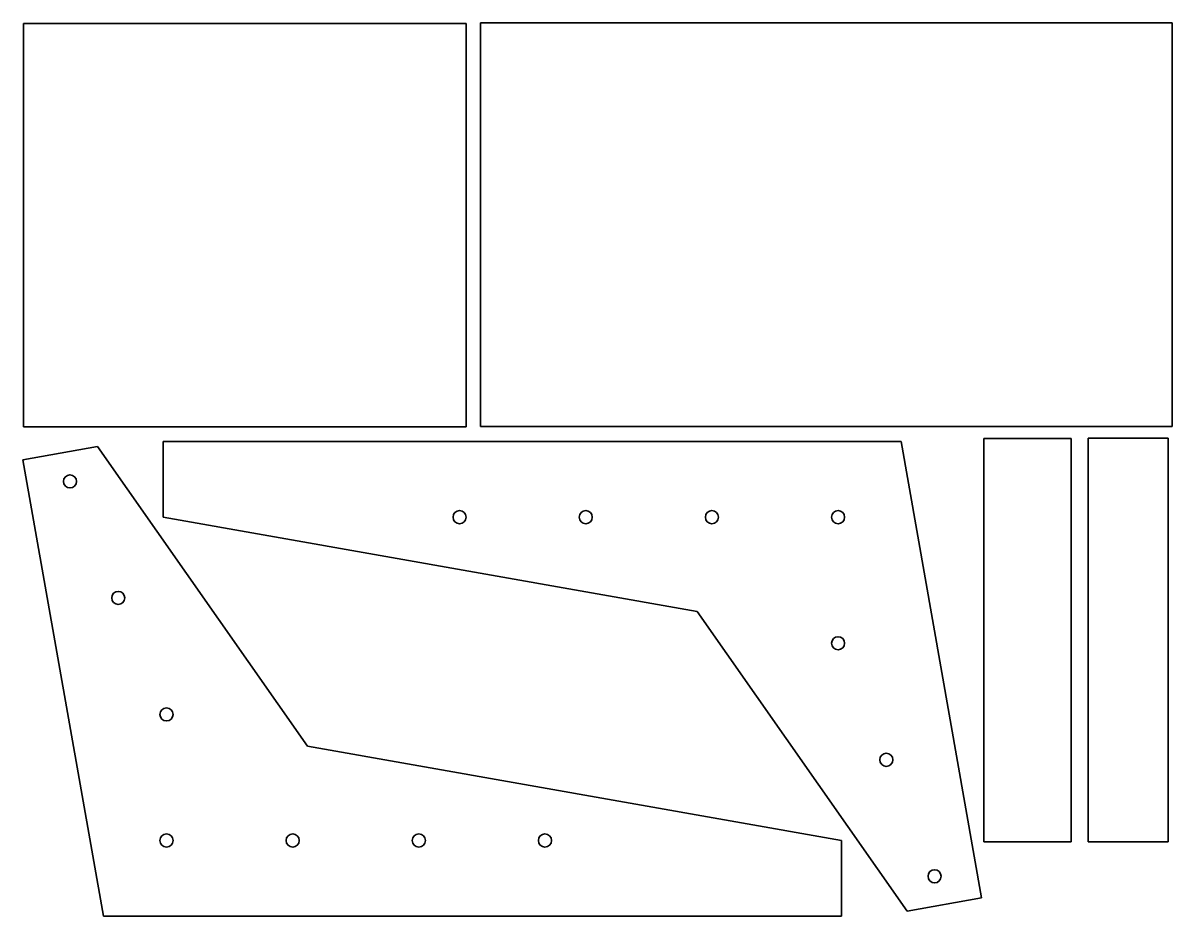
# Model space of a CAD drawing. Extents: x 5 to 460, y 5 to 359.
import ezdxf

# ---------------------------------------------------------------- set-up
doc = ezdxf.new("R2010")
doc.units = 0

msp = doc.modelspace()

# ---------------------------------------------------------------- linework, layer by layer
at = {"color": 7, "lineweight": 35}
for p, q in [((5.277228, 359.040527), (180.733154, 359.040527)), ((5.277228, 199.040527), (5.277228, 359.040527)), ((180.733154, 199.040527), (180.733154, 359.040527)), ((460.464539, 359.204132), (186.306946, 359.204132)), ((186.306946, 199.204132), (186.306946, 359.204132)), ((460.464539, 199.204132), (460.464539, 359.204132)), ((5.277228, 199.040527), (180.733154, 199.040527)), ((186.306946, 199.204132), (460.464539, 199.204132)), ((353.091614, 193.215454), (60.54303, 193.215454)), ((60.54303, 193.215454), (60.54303, 163.215454)), ((384.989502, 12.313492), (353.091614, 193.215454)), ((385.838715, 194.506821), (385.838715, 34.506817)), ((385.838715, 194.506821), (420.501801, 194.506821)), ((420.501801, 34.506817), (420.501801, 194.506821)), ((458.993988, 194.552994), (427.230713, 194.552994)), ((427.230713, 34.552994), (427.230713, 194.552994)), ((458.993988, 194.552994), (458.993988, 34.552994)), ((34.564518, 191.263062), (5.020287, 186.053619)), ((117.733101, 72.486015), (34.564518, 191.263062)), ((5.020287, 186.053619), (36.918182, 5.151654)), ((60.54303, 163.215454), (272.276703, 125.881096)), ((272.276703, 125.881096), (355.445282, 7.10405)), ((329.466766, 35.151653), (117.733101, 72.486015)), ((329.466766, 5.151654), (329.466766, 35.151653)), ((385.838715, 34.506817), (420.501801, 34.506817)), ((458.993988, 34.552994), (427.230713, 34.552994)), ((355.445282, 7.10405), (384.989502, 12.313492)), ((36.918182, 5.151654), (329.466766, 5.151654))]:
    msp.add_line(p, q, dxfattribs=at)
for centre in [(23.649839, 177.464859), (178.091614, 163.290207), (228.091614, 163.290207), (278.091614, 163.290207), (328.091614, 163.290207), (42.784012, 131.270874), (328.091614, 113.290207), (61.918182, 85.076904), (347.2258, 67.09623), (61.918182, 35.076904), (111.918182, 35.076904), (161.918182, 35.076904), (211.918182, 35.076904), (366.359955, 20.902252)]:
    msp.add_circle(centre, 2.6, dxfattribs=at)

doc.saveas('drawing.dxf')
